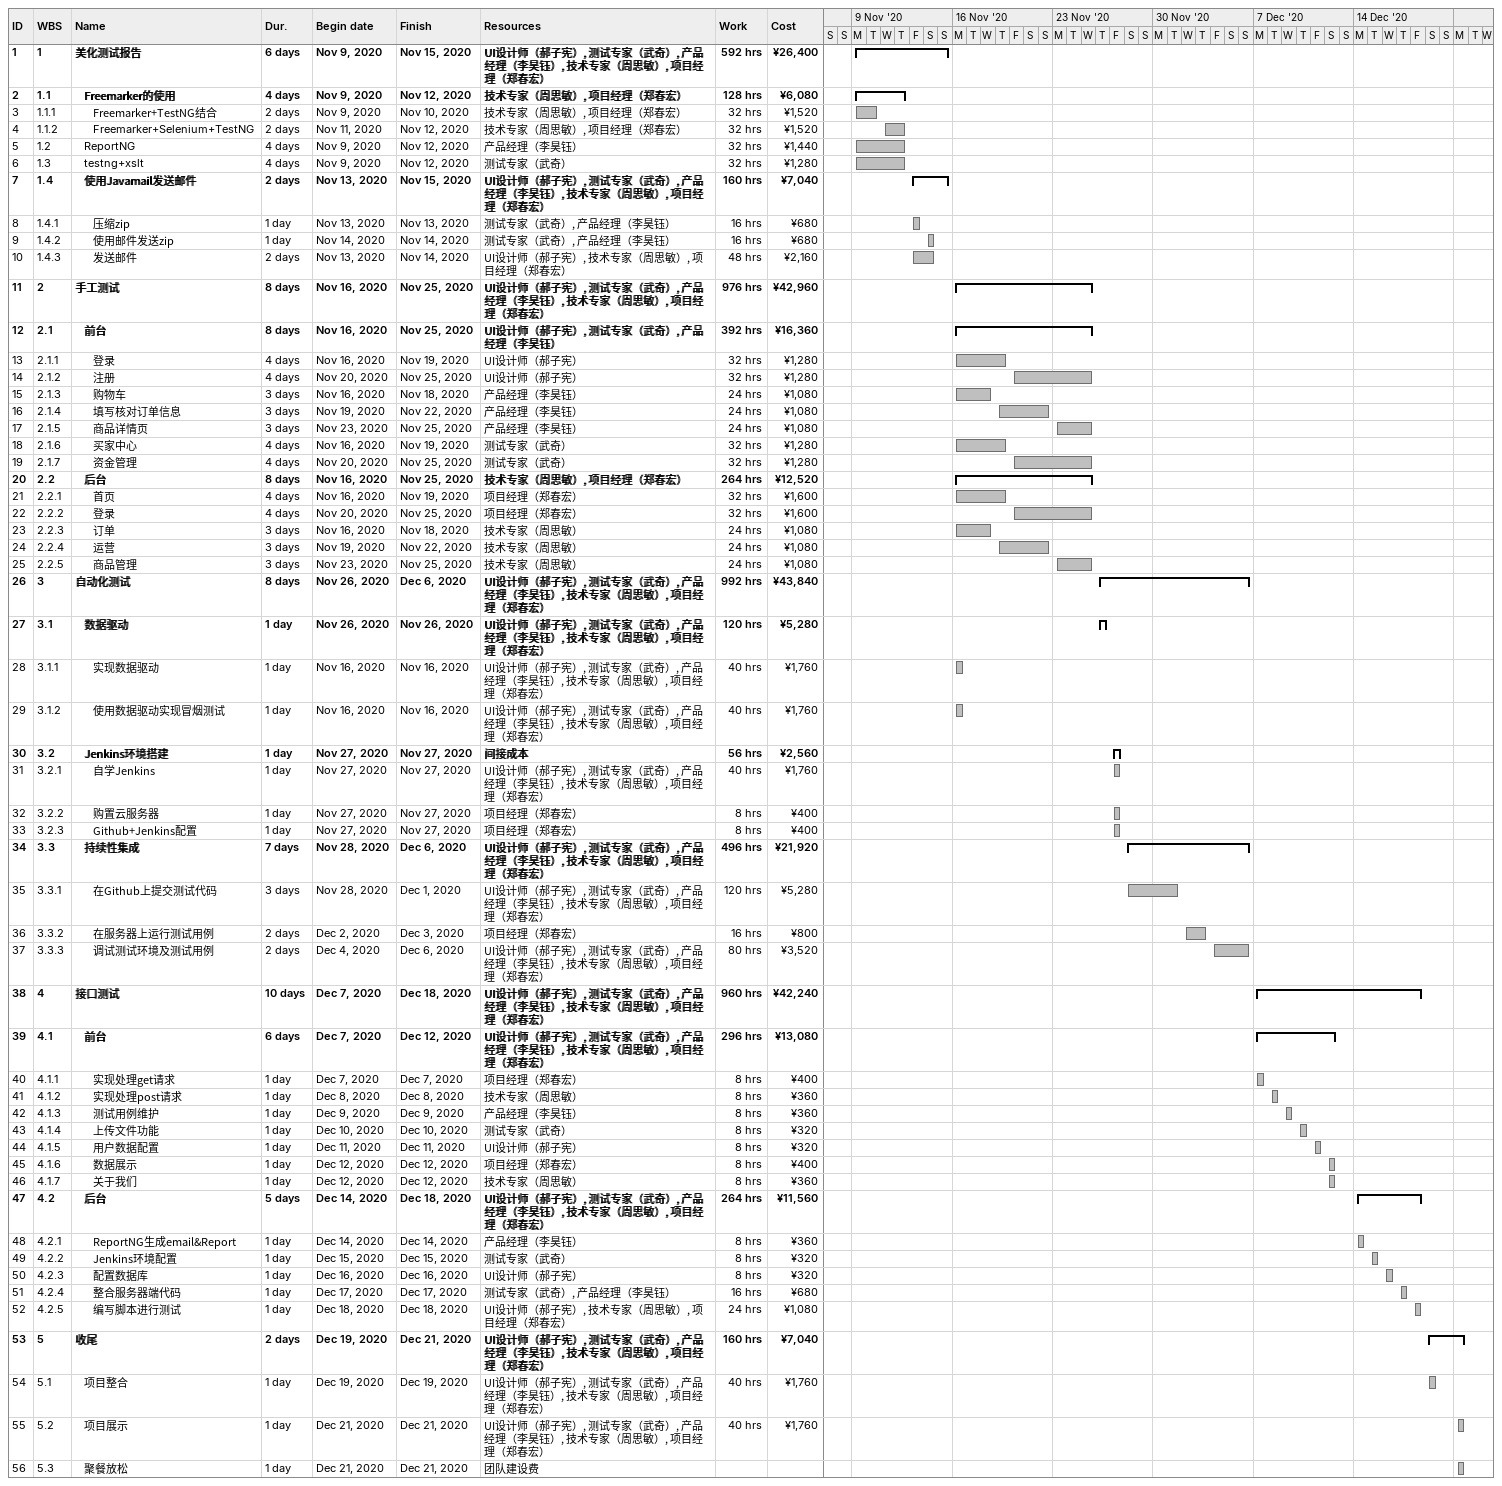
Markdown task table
| ID | WBS | Task | Duration | Start | Finish | Resources | Work (h) | Cost (¥) |
|---|---|---|---|---|---|---|---|---|
| 1 | 1 | **美化测试报告** | 6d | 2020-11-09 | 2020-11-15 | UI设计师（郝子宪）, 测试专家（武奇）, 产品经理（李昊钰）, 技术专家（周思敏）, 项目经理（郑春宏） | 592 | 26400 |
| 2 | 1.1 | **Freemarker的使用** | 4d | 2020-11-09 | 2020-11-12 | 技术专家（周思敏）, 项目经理（郑春宏） | 128 | 6080 |
| 3 | 1.1.1 | Freemarker+TestNG结合 | 2d | 2020-11-09 | 2020-11-10 | 技术专家（周思敏）, 项目经理（郑春宏） | 32 | 1520 |
| 4 | 1.1.2 | Freemarker+Selenium+TestNG | 2d | 2020-11-11 | 2020-11-12 | 技术专家（周思敏）, 项目经理（郑春宏） | 32 | 1520 |
| 5 | 1.2 | ReportNG | 4d | 2020-11-09 | 2020-11-12 | 产品经理（李昊钰） | 32 | 1440 |
| 6 | 1.3 | testng+xslt | 4d | 2020-11-09 | 2020-11-12 | 测试专家（武奇） | 32 | 1280 |
| 7 | 1.4 | **使用Javamail发送邮件** | 2d | 2020-11-13 | 2020-11-15 | UI设计师（郝子宪）, 测试专家（武奇）, 产品经理（李昊钰）, 技术专家（周思敏）, 项目经理（郑春宏） | 160 | 7040 |
| 8 | 1.4.1 | 压缩zip | 1d | 2020-11-13 | 2020-11-13 | 测试专家（武奇）, 产品经理（李昊钰） | 16 | 680 |
| 9 | 1.4.2 | 使用邮件发送zip | 1d | 2020-11-14 | 2020-11-14 | 测试专家（武奇）, 产品经理（李昊钰） | 16 | 680 |
| 10 | 1.4.3 | 发送邮件 | 2d | 2020-11-13 | 2020-11-14 | UI设计师（郝子宪）, 技术专家（周思敏）, 项目经理（郑春宏） | 48 | 2160 |
| 11 | 2 | **手工测试** | 8d | 2020-11-16 | 2020-11-25 | UI设计师（郝子宪）, 测试专家（武奇）, 产品经理（李昊钰）, 技术专家（周思敏）, 项目经理（郑春宏） | 976 | 42960 |
| 12 | 2.1 | **前台** | 8d | 2020-11-16 | 2020-11-25 | UI设计师（郝子宪）, 测试专家（武奇）, 产品经理（李昊钰） | 392 | 16360 |
| 13 | 2.1.1 | 登录 | 4d | 2020-11-16 | 2020-11-19 | UI设计师（郝子宪） | 32 | 1280 |
| 14 | 2.1.2 | 注册 | 4d | 2020-11-20 | 2020-11-25 | UI设计师（郝子宪） | 32 | 1280 |
| 15 | 2.1.3 | 购物车 | 3d | 2020-11-16 | 2020-11-18 | 产品经理（李昊钰） | 24 | 1080 |
| 16 | 2.1.4 | 填写核对订单信息 | 3d | 2020-11-19 | 2020-11-22 | 产品经理（李昊钰） | 24 | 1080 |
| 17 | 2.1.5 | 商品详情页 | 3d | 2020-11-23 | 2020-11-25 | 产品经理（李昊钰） | 24 | 1080 |
| 18 | 2.1.6 | 买家中心 | 4d | 2020-11-16 | 2020-11-19 | 测试专家（武奇） | 32 | 1280 |
| 19 | 2.1.7 | 资金管理 | 4d | 2020-11-20 | 2020-11-25 | 测试专家（武奇） | 32 | 1280 |
| 20 | 2.2 | **后台** | 8d | 2020-11-16 | 2020-11-25 | 技术专家（周思敏）, 项目经理（郑春宏） | 264 | 12520 |
| 21 | 2.2.1 | 首页 | 4d | 2020-11-16 | 2020-11-19 | 项目经理（郑春宏） | 32 | 1600 |
| 22 | 2.2.2 | 登录 | 4d | 2020-11-20 | 2020-11-25 | 项目经理（郑春宏） | 32 | 1600 |
| 23 | 2.2.3 | 订单 | 3d | 2020-11-16 | 2020-11-18 | 技术专家（周思敏） | 24 | 1080 |
| 24 | 2.2.4 | 运营 | 3d | 2020-11-19 | 2020-11-22 | 技术专家（周思敏） | 24 | 1080 |
| 25 | 2.2.5 | 商品管理 | 3d | 2020-11-23 | 2020-11-25 | 技术专家（周思敏） | 24 | 1080 |
| 26 | 3 | **自动化测试** | 8d | 2020-11-26 | 2020-12-06 | UI设计师（郝子宪）, 测试专家（武奇）, 产品经理（李昊钰）, 技术专家（周思敏）, 项目经理（郑春宏） | 992 | 43840 |
| 27 | 3.1 | **数据驱动** | 1d | 2020-11-26 | 2020-11-26 | UI设计师（郝子宪）, 测试专家（武奇）, 产品经理（李昊钰）, 技术专家（周思敏）, 项目经理（郑春宏） | 120 | 5280 |
| 28 | 3.1.1 | 实现数据驱动 | 1d | 2020-11-16 | 2020-11-16 | UI设计师（郝子宪）, 测试专家（武奇）, 产品经理（李昊钰）, 技术专家（周思敏）, 项目经理（郑春宏） | 40 | 1760 |
| 29 | 3.1.2 | 使用数据驱动实现冒烟测试 | 1d | 2020-11-16 | 2020-11-16 | UI设计师（郝子宪）, 测试专家（武奇）, 产品经理（李昊钰）, 技术专家（周思敏）, 项目经理（郑春宏） | 40 | 1760 |
| 30 | 3.2 | **Jenkins环境搭建** | 1d | 2020-11-27 | 2020-11-27 | 间接成本 | 56 | 2560 |
| 31 | 3.2.1 | 自学Jenkins | 1d | 2020-11-27 | 2020-11-27 | UI设计师（郝子宪）, 测试专家（武奇）, 产品经理（李昊钰）, 技术专家（周思敏）, 项目经理（郑春宏） | 40 | 1760 |
| 32 | 3.2.2 | 购置云服务器 | 1d | 2020-11-27 | 2020-11-27 | 项目经理（郑春宏） | 8 | 400 |
| 33 | 3.2.3 | Github+Jenkins配置 | 1d | 2020-11-27 | 2020-11-27 | 项目经理（郑春宏） | 8 | 400 |
| 34 | 3.3 | **持续性集成** | 7d | 2020-11-28 | 2020-12-06 | UI设计师（郝子宪）, 测试专家（武奇）, 产品经理（李昊钰）, 技术专家（周思敏）, 项目经理（郑春宏） | 496 | 21920 |
| 35 | 3.3.1 | 在Github上提交测试代码 | 3d | 2020-11-28 | 2020-12-01 | UI设计师（郝子宪）, 测试专家（武奇）, 产品经理（李昊钰）, 技术专家（周思敏）, 项目经理（郑春宏） | 120 | 5280 |
| 36 | 3.3.2 | 在服务器上运行测试用例 | 2d | 2020-12-02 | 2020-12-03 | 项目经理（郑春宏） | 16 | 800 |
| 37 | 3.3.3 | 调试测试环境及测试用例 | 2d | 2020-12-04 | 2020-12-06 | UI设计师（郝子宪）, 测试专家（武奇）, 产品经理（李昊钰）, 技术专家（周思敏）, 项目经理（郑春宏） | 80 | 3520 |
| 38 | 4 | **接口测试** | 10d | 2020-12-07 | 2020-12-18 | UI设计师（郝子宪）, 测试专家（武奇）, 产品经理（李昊钰）, 技术专家（周思敏）, 项目经理（郑春宏） | 960 | 42240 |
| 39 | 4.1 | **前台** | 6d | 2020-12-07 | 2020-12-12 | UI设计师（郝子宪）, 测试专家（武奇）, 产品经理（李昊钰）, 技术专家（周思敏）, 项目经理（郑春宏） | 296 | 13080 |
| 40 | 4.1.1 | 实现处理get请求 | 1d | 2020-12-07 | 2020-12-07 | 项目经理（郑春宏） | 8 | 400 |
| 41 | 4.1.2 | 实现处理post请求 | 1d | 2020-12-08 | 2020-12-08 | 技术专家（周思敏） | 8 | 360 |
| 42 | 4.1.3 | 测试用例维护 | 1d | 2020-12-09 | 2020-12-09 | 产品经理（李昊钰） | 8 | 360 |
| 43 | 4.1.4 | 上传文件功能 | 1d | 2020-12-10 | 2020-12-10 | 测试专家（武奇） | 8 | 320 |
| 44 | 4.1.5 | 用户数据配置 | 1d | 2020-12-11 | 2020-12-11 | UI设计师（郝子宪） | 8 | 320 |
| 45 | 4.1.6 | 数据展示 | 1d | 2020-12-12 | 2020-12-12 | 项目经理（郑春宏） | 8 | 400 |
| 46 | 4.1.7 | 关于我们 | 1d | 2020-12-12 | 2020-12-12 | 技术专家（周思敏） | 8 | 360 |
| 47 | 4.2 | **后台** | 5d | 2020-12-14 | 2020-12-18 | UI设计师（郝子宪）, 测试专家（武奇）, 产品经理（李昊钰）, 技术专家（周思敏）, 项目经理（郑春宏） | 264 | 11560 |
| 48 | 4.2.1 | ReportNG生成email&Report | 1d | 2020-12-14 | 2020-12-14 | 产品经理（李昊钰） | 8 | 360 |
| 49 | 4.2.2 | Jenkins环境配置 | 1d | 2020-12-15 | 2020-12-15 | 测试专家（武奇） | 8 | 320 |
| 50 | 4.2.3 | 配置数据库 | 1d | 2020-12-16 | 2020-12-16 | UI设计师（郝子宪） | 8 | 320 |
| 51 | 4.2.4 | 整合服务器端代码 | 1d | 2020-12-17 | 2020-12-17 | 测试专家（武奇）, 产品经理（李昊钰） | 16 | 680 |
| 52 | 4.2.5 | 编写脚本进行测试 | 1d | 2020-12-18 | 2020-12-18 | UI设计师（郝子宪）, 技术专家（周思敏）, 项目经理（郑春宏） | 24 | 1080 |
| 53 | 5 | **收尾** | 2d | 2020-12-19 | 2020-12-21 | UI设计师（郝子宪）, 测试专家（武奇）, 产品经理（李昊钰）, 技术专家（周思敏）, 项目经理（郑春宏） | 160 | 7040 |
| 54 | 5.1 | 项目整合 | 1d | 2020-12-19 | 2020-12-19 | UI设计师（郝子宪）, 测试专家（武奇）, 产品经理（李昊钰）, 技术专家（周思敏）, 项目经理（郑春宏） | 40 | 1760 |
| 55 | 5.2 | 项目展示 | 1d | 2020-12-21 | 2020-12-21 | UI设计师（郝子宪）, 测试专家（武奇）, 产品经理（李昊钰）, 技术专家（周思敏）, 项目经理（郑春宏） | 40 | 1760 |
| 56 | 5.3 | 聚餐放松 | 1d | 2020-12-21 | 2020-12-21 | 团队建设费 |  |  |
